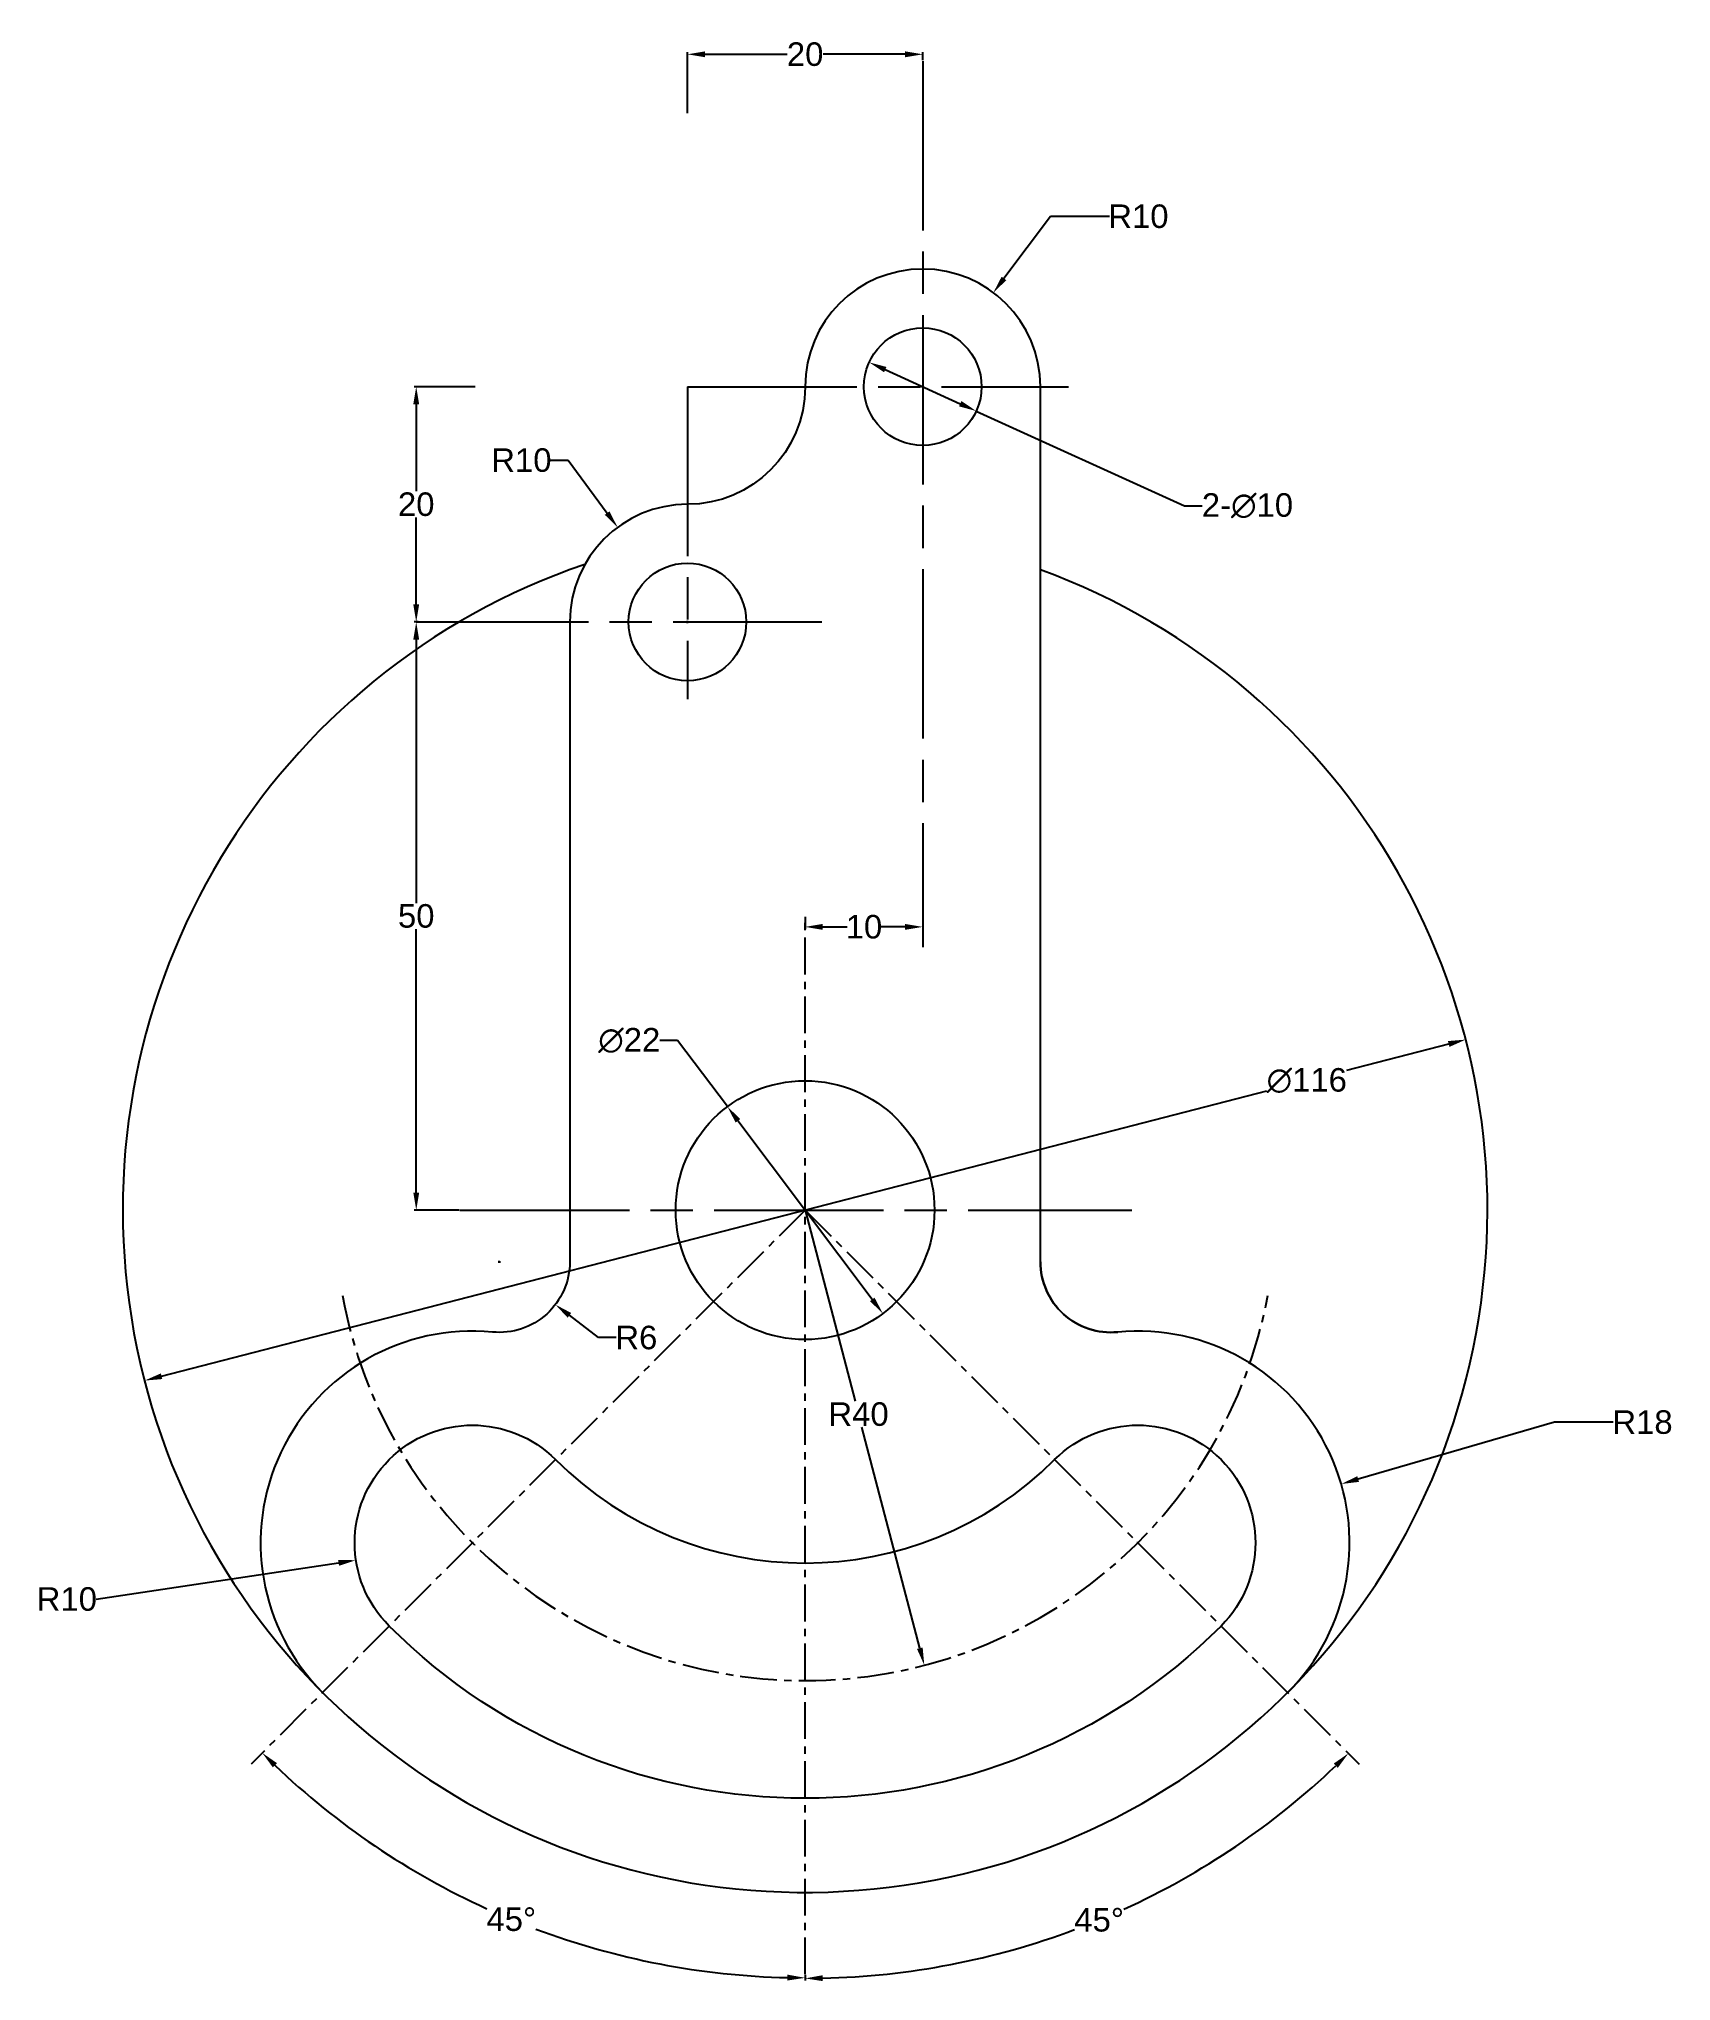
# Model space of a CAD drawing. Header units: millimetres. Extents: x 27 to 166, y 38 to 203.
import ezdxf

# ---------------------------------------------------------------- set-up
doc = ezdxf.new("R2010")
doc.units = ezdxf.units.MM
doc.header["$MEASUREMENT"] = 0
doc.linetypes.add('ACAD_ISO08W100', pattern=[36, 24, -3, 6, -3])
doc.linetypes.add('CENTER', pattern=[2, 1.25, -0.25, 0.25, -0.25])
doc.styles.get("Standard").update_dxf_attribs({"font": 'arial.ttf'})
doc.dimstyles.new('krishna', dxfattribs={"dimtxt": 2, "dimasz": 1.5, "dimexe": 0.18, "dimexo": 0.0625, "dimgap": 0.09, "dimtad": 0, "dimtih": 1, "dimtoh": 1, "dimdec": 4, "dimzin": 0, "dimdsep": 46, "dimtxsty": 'Standard', "dimcen": 0.09, "dimadec": 0, "dimazin": 0, "dimtfac": 1, "dimtdec": 4, "dimtofl": 0, "dimtmove": 0, "dimatfit": 3, "dimfxl": 5, "dimfxlon": 1, "dimtolj": 1, "dimtzin": 0, "dimarcsym": 0})
doc.dimstyles.new('krishna ex line', dxfattribs={"dimtxt": 2, "dimasz": 1.5, "dimexe": 0.18, "dimexo": 0.0625, "dimgap": 0.09, "dimtad": 0, "dimtih": 1, "dimtoh": 1, "dimdec": 4, "dimzin": 0, "dimdsep": 46, "dimtxsty": 'Standard', "dimcen": 0.09, "dimadec": 0, "dimazin": 0, "dimtfac": 1, "dimtdec": 4, "dimtmove": 0, "dimatfit": 2, "dimfxl": 5, "dimfxlon": 1, "dimtolj": 1, "dimtzin": 0, "dimarcsym": 0})

# ---------------------------------------------------------------- blocks, each defined once
blk = doc.blocks.new('*D4')
at = {"color": 0, "lineweight": -2, "transparency": 16777216}
for p, q in [((82.29, 196.65), (82.29, 201.83)), ((83.79, 201.65), (90.75, 201.65)), ((100.79, 201.65), (93.82, 201.65)), ((102.29, 201.14), (102.29, 201.83))]:
    blk.add_line(p, q, dxfattribs=at)
at = {"color": 0, "transparency": 16777216}
for points in [[(83.79, 201.9), (83.79, 201.4), (82.29, 201.65)], [(100.79, 201.9), (100.79, 201.4), (102.29, 201.65)]]:
    blk.add_solid(points, dxfattribs=at)
at = {"layer": 'Defpoints', "color": 0, "transparency": 16777216}
for p in [(102.29, 201.65), (102.29, 201.08), (82.29, 173.39)]:
    blk.add_point(p, dxfattribs=at)
at = {"color": 0, "transparency": 16777216, "insert": (92.29, 201.65), "char_height": 2, "attachment_point": 5}
blk.add_mtext('\\A1;20', dxfattribs=at)
blk = doc.blocks.new('*D5')
at = {"color": 0, "lineweight": -2, "transparency": 16777216}
for p, q in [((64.23, 173.39), (59.05, 173.39)), ((59.23, 171.89), (59.23, 164.5)), ((59.23, 154.89), (59.23, 162.28)), ((59.4, 153.39), (59.05, 153.39))]:
    blk.add_line(p, q, dxfattribs=at)
at = {"color": 0, "transparency": 16777216}
for points in [[(58.98, 171.89), (59.48, 171.89), (59.23, 173.39)], [(58.98, 154.89), (59.48, 154.89), (59.23, 153.39)]]:
    blk.add_solid(points, dxfattribs=at)
at = {"layer": 'Defpoints', "color": 0, "transparency": 16777216}
for p in [(82.29, 173.39), (59.23, 153.39), (59.46, 153.39)]:
    blk.add_point(p, dxfattribs=at)
at = {"color": 0, "transparency": 16777216, "insert": (59.23, 163.39), "char_height": 2, "attachment_point": 5}
blk.add_mtext('\\A1;20', dxfattribs=at)
blk = doc.blocks.new('*D6')
at = {"color": 0, "lineweight": -2, "transparency": 16777216}
for p, q in [((59.23, 153.39), (59.41, 153.39)), ((59.23, 151.89), (59.23, 129.5)), ((59.23, 104.89), (59.23, 127.28)), ((62.88, 103.39), (59.05, 103.39))]:
    blk.add_line(p, q, dxfattribs=at)
at = {"color": 0, "transparency": 16777216}
for points in [[(58.98, 151.89), (59.48, 151.89), (59.23, 153.39)], [(58.98, 104.89), (59.48, 104.89), (59.23, 103.39)]]:
    blk.add_solid(points, dxfattribs=at)
at = {"layer": 'Defpoints', "color": 0, "transparency": 16777216}
for p in [(59.23, 153.39), (59.23, 153.39), (62.95, 103.39)]:
    blk.add_point(p, dxfattribs=at)
at = {"color": 0, "transparency": 16777216, "insert": (59.23, 128.39), "char_height": 2, "attachment_point": 5}
blk.add_mtext('\\A1;50', dxfattribs=at)
blk = doc.blocks.new('*D7')
at = {"color": 0, "lineweight": -2, "transparency": 16777216}
for p, q in [((92.29, 128.33), (92.29, 127.29)), ((93.79, 127.47), (95.86, 127.47)), ((100.79, 127.47), (98.71, 127.47)), ((102.29, 128.33), (102.29, 127.29))]:
    blk.add_line(p, q, dxfattribs=at)
at = {"color": 0, "transparency": 16777216}
for points in [[(93.79, 127.72), (93.79, 127.22), (92.29, 127.47)], [(100.79, 127.72), (100.79, 127.22), (102.29, 127.47)]]:
    blk.add_solid(points, dxfattribs=at)
at = {"layer": 'Defpoints', "color": 0, "transparency": 16777216}
for p in [(92.29, 128.39), (102.29, 128.39), (102.29, 127.47)]:
    blk.add_point(p, dxfattribs=at)
at = {"color": 0, "transparency": 16777216, "insert": (97.29, 127.47), "char_height": 2, "attachment_point": 5}
blk.add_mtext('\\A1;10', dxfattribs=at)
blk = doc.blocks.new('*D8')
at = {"color": 0, "lineweight": -2, "transparency": 16777216}
for p, q in [((92.29, 103.39), (96.54, 87.15)), ((102.04, 66.15), (97.12, 84.93))]:
    blk.add_line(p, q, dxfattribs=at)
at = {"color": 0, "transparency": 16777216}
blk.add_solid([(102.28, 66.21), (101.8, 66.09), (102.42, 64.7)], dxfattribs=at)
at = {"layer": 'Defpoints', "color": 0, "transparency": 16777216}
for p in [(92.29, 103.39), (102.42, 64.7)]:
    blk.add_point(p, dxfattribs=at)
at = {"color": 0, "transparency": 16777216, "insert": (96.83, 86.04), "char_height": 2, "attachment_point": 5}
blk.add_mtext('\\A1;R40', dxfattribs=at)
blk = doc.blocks.new('*D9')
at = {"color": 0, "lineweight": -2, "transparency": 16777216}
for p, q in [((66.29, 98.91), (66.29, 99.09)), ((66.2, 99), (66.38, 99)), ((74.73, 92.55), (72.25, 94.45)), ((76.23, 92.55), (74.73, 92.55))]:
    blk.add_line(p, q, dxfattribs=at)
at = {"color": 0, "transparency": 16777216}
blk.add_solid([(72.4, 94.65), (72.1, 94.25), (71.06, 95.36)], dxfattribs=at)
at = {"layer": 'Defpoints', "color": 0, "transparency": 16777216}
for p in [(66.29, 99), (71.06, 95.36)]:
    blk.add_point(p, dxfattribs=at)
at = {"color": 0, "transparency": 16777216, "insert": (77.94, 92.55), "char_height": 2, "attachment_point": 5}
blk.add_mtext('\\A1;R6', dxfattribs=at)
blk = doc.blocks.new('*D10')
at = {"color": 0, "lineweight": -2, "transparency": 16777216}
for p, q in [((63.91, 75.11), (64.09, 75.11)), ((64, 75.02), (64, 75.2)), ((32.01, 70.32), (52.63, 73.41))]:
    blk.add_line(p, q, dxfattribs=at)
at = {"color": 0, "transparency": 16777216}
blk.add_solid([(52.59, 73.65), (52.67, 73.16), (54.11, 73.63)], dxfattribs=at)
at = {"layer": 'Defpoints', "color": 0, "transparency": 16777216}
for p in [(64, 75.11), (54.11, 73.63)]:
    blk.add_point(p, dxfattribs=at)
at = {"color": 0, "transparency": 16777216, "insert": (29.53, 70.32), "char_height": 2, "attachment_point": 5}
blk.add_mtext('\\A1;R10', dxfattribs=at)
blk = doc.blocks.new('*D11')
at = {"color": 0, "lineweight": -2, "transparency": 16777216}
for p, q in [((155.99, 85.36), (139.3, 80.53)), ((160.98, 85.36), (155.99, 85.36)), ((120.48, 75.11), (120.66, 75.11)), ((120.57, 75.02), (120.57, 75.2))]:
    blk.add_line(p, q, dxfattribs=at)
at = {"color": 0, "transparency": 16777216}
blk.add_solid([(139.23, 80.77), (139.37, 80.29), (137.86, 80.11)], dxfattribs=at)
at = {"layer": 'Defpoints', "color": 0, "transparency": 16777216}
for p in [(137.86, 80.11), (120.57, 75.11)]:
    blk.add_point(p, dxfattribs=at)
at = {"color": 0, "transparency": 16777216, "insert": (163.47, 85.36), "char_height": 2, "attachment_point": 5}
blk.add_mtext('\\A1;R18', dxfattribs=at)
blk = doc.blocks.new('*D12')
at = {"color": 0, "lineweight": -2, "transparency": 16777216}
for p, q in [((70.64, 167.14), (72.14, 167.14)), ((72.14, 167.14), (75.46, 162.65)), ((82.2, 153.39), (82.38, 153.39)), ((82.29, 153.3), (82.29, 153.48))]:
    blk.add_line(p, q, dxfattribs=at)
at = {"color": 0, "transparency": 16777216}
blk.add_solid([(75.66, 162.79), (75.26, 162.5), (76.35, 161.44)], dxfattribs=at)
at = {"layer": 'Defpoints', "color": 0, "transparency": 16777216}
for p in [(76.35, 161.44), (82.29, 153.39)]:
    blk.add_point(p, dxfattribs=at)
at = {"color": 0, "transparency": 16777216, "insert": (68.17, 167.14), "char_height": 2, "attachment_point": 5}
blk.add_mtext('\\A1;R10', dxfattribs=at)
blk = doc.blocks.new('*D14')
at = {"color": 0, "lineweight": -2, "transparency": 16777216}
for p, q in [((113.15, 187.87), (109.19, 182.59)), ((118.15, 187.87), (113.15, 187.87)), ((102.2, 173.39), (102.38, 173.39)), ((102.29, 173.3), (102.29, 173.48))]:
    blk.add_line(p, q, dxfattribs=at)
at = {"color": 0, "transparency": 16777216}
blk.add_solid([(108.99, 182.74), (109.39, 182.44), (108.29, 181.39)], dxfattribs=at)
at = {"layer": 'Defpoints', "color": 0, "transparency": 16777216}
for p in [(108.29, 181.39), (102.29, 173.39)]:
    blk.add_point(p, dxfattribs=at)
at = {"color": 0, "transparency": 16777216, "insert": (120.62, 187.87), "char_height": 2, "attachment_point": 5}
blk.add_mtext('\\A1;R10', dxfattribs=at)
blk = doc.blocks.new('*D15')
at = {"color": 0, "lineweight": -2, "transparency": 16777216}
for p, q in [((81.45, 117.81), (79.95, 117.81)), ((85.68, 112.19), (81.45, 117.81)), ((97.99, 95.8), (86.58, 110.99))]:
    blk.add_line(p, q, dxfattribs=at)
at = {"color": 0, "transparency": 16777216}
for points in [[(86.78, 111.14), (86.38, 110.84), (85.68, 112.19)], [(98.19, 95.95), (97.8, 95.65), (98.9, 94.6)]]:
    blk.add_solid(points, dxfattribs=at)
at = {"layer": 'Defpoints', "color": 0, "transparency": 16777216}
for p in [(85.68, 112.19), (98.9, 94.6)]:
    blk.add_point(p, dxfattribs=at)
at = {"color": 0, "transparency": 16777216, "insert": (77.34, 117.81), "char_height": 2, "attachment_point": 5}
blk.add_mtext('\\A1;∅22', dxfattribs=at)
blk = doc.blocks.new('*D17')
at = {"color": 0, "lineweight": -2, "transparency": 16777216}
blk.add_line((92.29, 38.37), (92.29, 37.95), dxfattribs=at)
for start, end in [(226.317, 245.497), (249.4744, 268.683)]:
    blk.add_arc((92.29, 103.39), 65.26, start, end, dxfattribs=at)
at = {"color": 0, "transparency": 16777216}
for points in [[(47.04, 56.02), (47.39, 56.38), (46.14, 57.25)], [(90.79, 38.4), (90.78, 37.9), (92.29, 38.13)]]:
    blk.add_solid(points, dxfattribs=at)
at = {"layer": 'Defpoints', "color": 0, "transparency": 16777216}
for p in [(92.29, 128.39), (92.29, 103.39), (45.19, 56.3), (59.66, 46.88), (92.29, 38.43)]:
    blk.add_point(p, dxfattribs=at)
at = {"color": 0, "transparency": 16777216, "insert": (67.31, 43.1), "char_height": 2, "attachment_point": 5}
blk.add_mtext('\\A1;45°', dxfattribs=at)
blk = doc.blocks.new('*D18')
at = {"color": 0, "lineweight": -2, "transparency": 16777216}
blk.add_line((92.29, 38.37), (92.29, 37.9), dxfattribs=at)
for start, end in [(294.5013, 313.6841), (271.3159, 290.5272)]:
    blk.add_arc((92.29, 103.39), 65.31, start, end, dxfattribs=at)
at = {"color": 0, "transparency": 16777216}
for points in [[(137.22, 56.34), (137.57, 55.98), (138.47, 57.21)], [(93.79, 37.85), (93.78, 38.35), (92.29, 38.08)]]:
    blk.add_solid(points, dxfattribs=at)
at = {"layer": 'Defpoints', "color": 0, "transparency": 16777216}
for p in [(92.29, 128.39), (92.29, 103.39), (139.38, 56.3), (109.19, 40.3), (92.29, 38.43)]:
    blk.add_point(p, dxfattribs=at)
at = {"color": 0, "transparency": 16777216, "insert": (117.28, 43.05), "char_height": 2, "attachment_point": 5}
blk.add_mtext('\\A1;45°', dxfattribs=at)
blk = doc.blocks.new('*D21')
at = {"color": 0, "lineweight": -2, "transparency": 16777216}
for p, q in [((146.99, 117.51), (138.32, 115.27)), ((37.58, 89.27), (131.54, 113.53))]:
    blk.add_line(p, q, dxfattribs=at)
at = {"color": 0, "transparency": 16777216}
for points in [[(146.93, 117.76), (147.06, 117.27), (148.45, 117.89)], [(37.52, 89.51), (37.64, 89.03), (36.13, 88.9)]]:
    blk.add_solid(points, dxfattribs=at)
at = {"layer": 'Defpoints', "color": 0, "transparency": 16777216}
for p in [(148.45, 117.89), (36.13, 88.9)]:
    blk.add_point(p, dxfattribs=at)
at = {"color": 0, "transparency": 16777216, "insert": (134.93, 114.4), "char_height": 2, "attachment_point": 5}
blk.add_mtext('\\A1;∅116', dxfattribs=at)
blk = doc.blocks.new('*D22')
at = {"color": 0, "lineweight": -2, "transparency": 16777216}
for p, q in [((99.1, 174.84), (105.47, 171.94)), ((106.84, 171.32), (124.53, 163.27)), ((124.53, 163.27), (126.03, 163.27))]:
    blk.add_line(p, q, dxfattribs=at)
at = {"color": 0, "transparency": 16777216}
for points in [[(99.2, 175.07), (99, 174.62), (97.74, 175.46)], [(105.58, 172.17), (105.37, 171.72), (106.84, 171.32)]]:
    blk.add_solid(points, dxfattribs=at)
at = {"layer": 'Defpoints', "color": 0, "transparency": 16777216}
for p in [(97.74, 175.46), (106.84, 171.32)]:
    blk.add_point(p, dxfattribs=at)
at = {"color": 0, "transparency": 16777216, "insert": (129.89, 163.27), "char_height": 2, "attachment_point": 5}
blk.add_mtext('\\A1;2-∅10', dxfattribs=at)

msp = doc.modelspace()

# ---------------------------------------------------------------- linework, layer by layer
at = {"linetype": 'ACAD_ISO08W100', "ltscale": 0.6}
for p, q in [((102.286, 201.07947), (102.286, 125.74032)), ((82.286, 173.39285), (82.286, 146.83439)), ((82.286, 173.39285), (114.67712, 173.39285)), ((59.4607, 153.39285), (93.71946, 153.39285)), ((62.94584, 103.39285), (120.06764, 103.39285))]:
    msp.add_line(p, q, dxfattribs=at)
at = {"linetype": 'CENTER', "ltscale": 2.5}
for p, q in [((92.286, 38.43282), (92.286, 128.39285)), ((92.286, 103.39285), (45.18961, 56.29646)), ((92.286, 103.39285), (139.3824, 56.29646))]:
    msp.add_line(p, q, dxfattribs=at)
msp.add_lwpolyline([(133.29819, 62.38066, 0.70321315), (118.85707, 93.02687, -0.442416534), (112.286, 98.99963), (112.286, 173.39285, 1), (92.286, 173.39285, -0.414213562), (82.286, 163.39285, 0.414213562), (72.286, 153.39285), (72.286, 98.99963, -0.442416534), (65.71493, 93.02687, 0.70321315), (51.27381, 62.38066)], format="xyb")
msp.add_lwpolyline([(71.0728, 82.17965, 0.414213562), (113.49921, 82.17965, -1), (127.64134, 68.03751, -0.414213562), (56.93066, 68.03751, -1)], format="xyb", close=True)
for centre, radius in [((102.286, 173.39285), 5), ((82.286, 153.39285), 5), ((92.286, 103.39285), 11)]:
    msp.add_circle(centre, radius)
for centre, radius, start, end in [((92.286, 103.39285), 58, 108.8292155, 69.8287287), ((118.286, 98.99963), 6, 180, 275.4615631)]:
    msp.add_arc(centre, radius, start, end)
msp.add_arc((92.286, 103.39285), 40, 190.4654513, 349.5345487, dxfattribs=at)

# ---------------------------------------------------------------- dimensions: what is measured, and where the dimension line sits
dim = msp.add_linear_dim(base=(102.286, 201.65054), p1=(82.286, 173.39285), p2=(102.286, 201.07947), dimstyle='krishna', override={"dimdec": 0})
dim.commit()
dim.dimension.update_dxf_attribs({"geometry": '*D4', "text_midpoint": (92.286, 201.65054), "dimtype": 160})
for center, mpoint, dimstyle, picture, middle in [((102.286, 173.39285), (108.28912, 181.39051), 'krishna', '*D14', (120.62295, 187.8677)), ((82.286, 153.39285), (76.34792, 161.43892), 'krishna', '*D12', (68.16756, 167.13567)), ((92.286, 103.39285), (102.42222, 64.69845), 'krishna ex line', '*D8', (96.83188, 86.03922)), ((66.286, 98.99963), (71.05588, 95.35981), 'krishna', '*D9', (77.93596, 92.55302)), ((120.57027, 75.10858), (137.86108, 80.11139), 'krishna', '*D11', (163.46547, 85.3577)), ((64.00173, 75.10858), (54.11188, 73.62845), 'krishna', '*D10', (32.00714, 70.32024))]:
    dim = msp.add_radius_dim(center=center, mpoint=mpoint, dimstyle=dimstyle, override={"dimdec": 0})
    dim.commit()
    dim.dimension.update_dxf_attribs({"geometry": picture, "text_midpoint": middle, "dimtype": 164})
dim = msp.add_diameter_dim_2p(p1=(97.73529, 175.46432), p2=(106.83672, 171.32138), text='2-<>', dimstyle='krishna ex line', override={"dimdec": 0})
dim.commit()
dim.dimension.update_dxf_attribs({"geometry": '*D22', "text_midpoint": (129.89029, 163.26955), "dimtype": 163})
for p1, p2, picture, middle in [((82.286, 173.39285), (59.4607, 153.39285), '*D5', (59.22552, 163.39285)), ((62.94584, 103.39285), (59.22552, 153.39285), '*D6', (59.22552, 128.39285))]:
    dim = msp.add_linear_dim(base=(59.22552, 153.39285), p1=p1, p2=p2, angle=90, dimstyle='krishna', override={"dimdec": 0})
    dim.commit()
    dim.dimension.update_dxf_attribs({"geometry": picture, "text_midpoint": middle})
for base, line1, line2, picture, middle in [((59.65608, 46.87617), ((92.286, 38.43282), (92.286, 128.39285)), ((92.286, 103.39285), (45.18961, 56.29646)), '*D17', (67.31214, 43.10062)), ((109.19045, 40.30459), ((92.286, 103.39285), (139.3824, 56.29646)), ((92.286, 38.43282), (92.286, 128.39285)), '*D18', (117.2805, 43.05079))]:
    dim = msp.add_angular_dim_2l(base=base, line1=line1, line2=line2, dimstyle='krishna')
    dim.commit()
    dim.dimension.update_dxf_attribs({"geometry": picture, "text_midpoint": middle})
dim = msp.add_linear_dim(base=(102.286, 127.47087), p1=(92.286, 128.39285), p2=(102.286, 128.39285), dimstyle='krishna', override={"dimdec": 0})
dim.commit()
dim.dimension.update_dxf_attribs({"geometry": '*D7', "text_midpoint": (97.286, 127.47087)})
for p1, p2, picture, middle in [((98.89627, 94.60056), (85.67573, 112.18514), '*D15', (77.34478, 117.8124)), ((36.12656, 88.89742), (148.44544, 117.88828), '*D21', (134.92841, 114.39937))]:
    dim = msp.add_diameter_dim_2p(p1=p1, p2=p2, dimstyle='krishna ex line', override={"dimdec": 0})
    dim.commit()
    dim.dimension.update_dxf_attribs({"geometry": picture, "text_midpoint": middle, "dimtype": 163})

doc.saveas('drawing.dxf')
